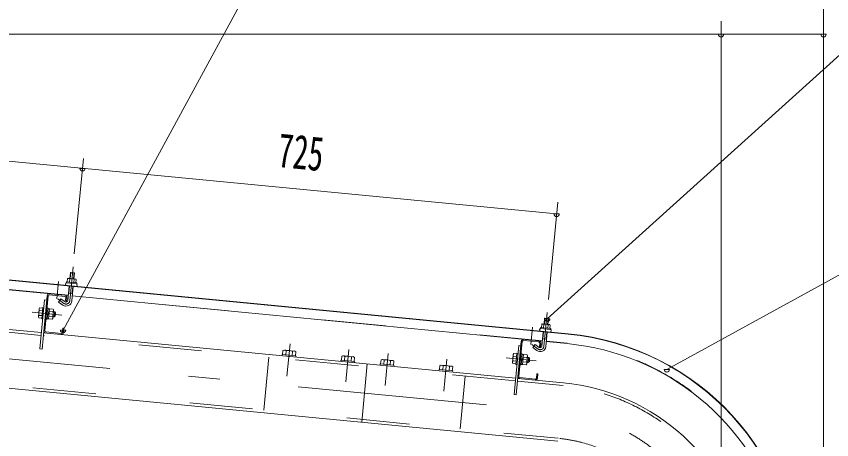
# Model space of a CAD drawing. Units: millimetres, scale not verified. Extents: x -26656 to 26658, y -10500 to 10500.
# Drawn here: x 18765 to 21868, y 7239 to 8851 of the extents above; entities that cross this region are included whole.
import ezdxf
from ezdxf.enums import TextEntityAlignment as Align

# ---------------------------------------------------------------- set-up
doc = ezdxf.new("R2010")
doc.units = ezdxf.units.MM
doc.header["$LTSCALE"] = 60
doc.linetypes.add('USER2', pattern=[10, 4, -6])
doc.linetypes.add('USER3', pattern=[24, 12, -5, 2, -5])
for name, color, linetype, lineweight in [('0-6_2-02BOLD', 7, 'Continuous', 18), ('0-7_2-12HIDDEN', 3, 'USER2', 18), ('0-8_2-22CENTER', 3, 'USER3', 18), ('0-9_2-42THIN', 4, 'Continuous', 18), ('0-A_2-52DIM', 3, 'Continuous', 18)]:
    doc.layers.add(name, color=color, linetype=linetype, lineweight=lineweight)
doc.styles.add('ＭＳ ゴシック', font='')
doc.styles.get('ＭＳ ゴシック').set_extended_font_data('MS Gothic')

msp = doc.modelspace()

# ---------------------------------------------------------------- linework, layer by layer
at = {"layer": '0-6_2-02BOLD'}
for p, q in [((20865.18, 7641.83), (16941.57, 8019.63)), ((16983.01, 8014.38), (20865.06, 7640.58)), ((18962.86, 7787.32), (17173.64, 7959.61)), ((18967.19, 7838.64), (18968.41, 7851.39)), ((18986.2, 7873.08), (18984.08, 7851.14)), ((18961.05, 7768.5), (18966.34, 7823.4)), ((18981.27, 7821.97), (18975.99, 7767.06)), ((18984.58, 7849.83), (18983.35, 7837.08)), ((17064.7, 7819.4), (18860.9, 7646.45)), ((18949.54, 7784.58), (18890.82, 7790.24)), ((18978.69, 7795.13), (18963.76, 7796.57)), ((18872.88, 7770.87), (18880.84, 7770.1)), ((18886.45, 7786.64), (18873.61, 7653.26)), ((18926.13, 7762.9), (18942.01, 7751.58)), ((18953.14, 7780.22), (18951.51, 7763.3)), ((20767.02, 7613.6), (18977.8, 7785.89)), ((18852.94, 7730.85), (18864.9, 7729.7)), ((18885.94, 7739.59), (18881.96, 7739.98)), ((18890.75, 7737.37), (18885.77, 7737.85)), ((18889.78, 7727.3), (18904.22, 7725.91)), ((18863.1, 7711.02), (18851.15, 7712.17)), ((18883.43, 7713.46), (18888.88, 7717.96)), ((18889.36, 7722.94), (18883.9, 7718.44)), ((18902.42, 7707.24), (18887.98, 7708.62)), ((18906.01, 7726.36), (18910.99, 7725.88)), ((18909.07, 7705.98), (18913.16, 7709.35)), ((20790.34, 7699.35), (20788.23, 7677.43)), ((20771.34, 7664.92), (20772.57, 7677.67)), ((20788.73, 7676.11), (20787.5, 7663.37)), ((18868.86, 7645.68), (20665.05, 7472.73)), ((18877.21, 7648.89), (18935.93, 7643.24)), ((20765.21, 7594.78), (20770.49, 7649.69)), ((20785.43, 7648.25), (20780.14, 7593.34)), ((20677.76, 7479.54), (20690.6, 7612.92)), ((20694.97, 7616.52), (20753.69, 7610.87)), ((20782.84, 7621.41), (20767.91, 7622.85)), ((20781.95, 7612.17), (20861.58, 7604.5)), ((19779.53, 7578.33), (19778.07, 7563.16)), ((19791.74, 7577.15), (19790.28, 7561.98)), ((19814.71, 7559.63), (19816.17, 7574.8)), ((20677.03, 7597.15), (20684.99, 7596.38)), ((20730.29, 7589.18), (20746.16, 7577.86)), ((19776.37, 7563.32), (19775.89, 7558.35)), ((20002.06, 7541.59), (20003.52, 7556.76)), ((20015.73, 7555.58), (20014.27, 7540.41)), ((20038.69, 7538.06), (20040.16, 7553.23)), ((20163.58, 7526.04), (20165.04, 7541.21)), ((20669.05, 7555.98), (20657.1, 7557.13)), ((20687.58, 7539.75), (20693.03, 7544.25)), ((20688.06, 7544.73), (20693.52, 7549.22)), ((20693.94, 7553.58), (20708.38, 7552.19)), ((20052.61, 7536.72), (20052.13, 7531.75)), ((20100.66, 7527.07), (20079.31, 7305.35)), ((20189.47, 7538.86), (20188.01, 7523.69)), ((20376.79, 7520.82), (20375.33, 7505.65)), ((20389, 7519.64), (20387.54, 7504.47)), ((20411.97, 7502.12), (20413.43, 7517.29)), ((20654.39, 7529.12), (20666.35, 7527.96)), ((20655.3, 7538.45), (20667.25, 7537.3)), ((20666.11, 7525.49), (20670.09, 7525.11)), ((20706.58, 7533.52), (20692.14, 7534.91)), ((20713.23, 7532.26), (20708.25, 7532.74)), ((20373.63, 7505.81), (20373.15, 7500.83)), ((20673.01, 7471.96), (20847.21, 7455.19)), ((20740.09, 7469.52), (20681.36, 7475.18))]:
    msp.add_line(p, q, dxfattribs=at)
for points in [[(18991.43, 7836.31), (18992.66, 7849.06), (18990.61, 7850.52), (18962.62, 7853.21), (18960.33, 7852.17), (18959.11, 7839.42)], [(18969.15, 7852.58), (18971.26, 7874.51), (18986.2, 7873.08), (18985.07, 7874.44), (18972.63, 7875.64), (18971.26, 7874.51)], [(20825.85, 7233.46), (17022.95, 7599.64), (17044.3, 7821.37), (17056.74, 7820.17)], [(18882.47, 7787.02), (18862.87, 7583.47), (18854.9, 7584.23), (18872.87, 7770.87)], [(18926.13, 7762.9), (18934.84, 7775.11), (18950.71, 7763.79)], [(18951.51, 7763.3), (18955.49, 7762.91), (18957.12, 7779.83)], [(18865.79, 7739.04), (18853.84, 7740.19), (18851.82, 7737.36), (18848.8, 7706), (18850.24, 7702.84), (18862.19, 7701.68)], [(18865.94, 7698.82), (18861.96, 7699.21), (18866.03, 7741.51), (18870.02, 7741.13)], [(18885.94, 7739.59), (18881.87, 7697.29), (18877.88, 7697.67)], [(18882.03, 7699.04), (18887.01, 7698.56), (18890.75, 7737.37)], [(18906.56, 7732.08), (18903.55, 7700.73), (18901.52, 7697.89), (18887.09, 7699.29)], [(18906.56, 7732.08), (18905.13, 7735.25), (18890.68, 7736.64)], [(18913.16, 7709.35), (18914.37, 7721.79), (18910.99, 7725.88), (18909.07, 7705.98), (18904.1, 7706.45)], [(20773.31, 7678.86), (20775.42, 7700.79), (20776.78, 7701.92), (20789.22, 7700.72), (20790.34, 7699.35), (20775.42, 7700.79)], [(20795.58, 7662.59), (20796.81, 7675.34), (20794.76, 7676.79), (20766.77, 7679.49), (20764.49, 7678.45), (20763.25, 7665.7)], [(18940.3, 7646.84), (18941.92, 7663.75), (18945.91, 7663.37), (18944.28, 7646.45)], [(20686.62, 7613.31), (20667.02, 7409.75), (20659.06, 7410.52), (20677.03, 7597.15)], [(20757.3, 7606.5), (20755.67, 7589.58), (20759.65, 7589.19), (20761.28, 7606.11)], [(19826.92, 7558.45), (19828.38, 7573.62), (19824.7, 7576.25), (19783.64, 7580.2), (19779.53, 7578.33)], [(20754.86, 7590.08), (20739, 7601.39), (20730.29, 7589.18)], [(19776.37, 7563.32), (19828.62, 7558.29), (19828.14, 7553.31)], [(20052.61, 7536.72), (20000.35, 7541.75), (19999.87, 7536.78)], [(20003.52, 7556.76), (20007.63, 7558.64), (20048.69, 7554.68), (20052.37, 7552.06), (20050.91, 7536.89)], [(20200.22, 7522.51), (20201.68, 7537.68), (20198, 7540.31), (20156.94, 7544.26), (20152.83, 7542.38), (20151.37, 7527.21)], [(20669.95, 7565.32), (20657.99, 7566.47), (20655.97, 7563.64), (20652.95, 7532.28), (20654.39, 7529.12)], [(20666.11, 7525.49), (20670.19, 7567.79), (20674.17, 7567.41)], [(20682.04, 7523.95), (20686.02, 7523.57), (20690.09, 7565.88), (20686.11, 7566.26)], [(20689.93, 7564.13), (20694.9, 7563.65), (20691.17, 7524.84), (20686.19, 7525.31)], [(20691.24, 7525.57), (20705.68, 7524.18), (20707.7, 7527.01), (20710.72, 7558.36), (20709.28, 7561.53), (20694.83, 7562.93)], [(20710.17, 7552.64), (20715.14, 7552.16), (20713.23, 7532.26), (20717.32, 7535.63), (20718.52, 7548.07), (20715.14, 7552.16)], [(20149.18, 7522.4), (20149.66, 7527.38), (20201.92, 7522.35), (20201.44, 7517.37)], [(20424.18, 7500.95), (20425.64, 7516.12), (20421.97, 7518.74), (20380.9, 7522.69), (20376.79, 7520.82)], [(20373.63, 7505.81), (20425.89, 7500.78), (20425.41, 7495.8)], [(20748.44, 7472.73), (20750.06, 7489.65), (20746.08, 7490.03), (20744.45, 7473.12)]]:
    msp.add_lwpolyline(points, dxfattribs=at)
for points in [[(18955.36, 7839.78), (18995.18, 7835.94), (18994.79, 7831.96), (18954.98, 7835.8)], [(20759.51, 7666.06), (20759.13, 7662.08), (20798.94, 7658.25), (20799.33, 7662.23)]]:
    msp.add_lwpolyline(points, close=True, dxfattribs=at)
for centre, radius, start, end in [((18963.8, 7845.87), 7.19, 50.11574, 110.11574), ((18974.04, 7825.12), 26.87, 66.91203, 102.08795), ((18988.05, 7843.54), 7.19, 58.88425, 118.88425), ((18956.99, 7830.59), 5, 84.4998, 264.4998), ((18991.83, 7827.23), 5, 264.50061, 84.50061), ((18890.43, 7786.26), 8, 84.4973, 174.4973), ((18890.43, 7786.26), 4, 84.4973, 174.4973), ((18949.16, 7780.6), 8, 354.50143, 84.50122), ((18954.52, 7769.13), 21.56, 234.5, 354.5), ((18949.16, 7780.6), 4, 354.5092, 84.50122), ((18954.52, 7769.13), 6.57, 234.5, 354.5), ((18876.34, 7719.17), 26.15, 153.47365, 195.52446), ((18858.82, 7735), 7.19, 174.49905, 215.22588), ((18899.25, 7731.11), 7.19, 313.77223, 354.49905), ((18856.12, 7706.98), 7.19, 133.77223, 174.49905), ((18879.03, 7718.91), 26.15, 333.47365, 15.52446), ((18896.56, 7703.08), 7.19, 354.49905, 35.22588), ((20767.96, 7672.16), 7.19, 50.11574, 110.11574), ((20778.19, 7651.4), 26.87, 66.91203, 102.08795), ((20792.2, 7669.82), 7.19, 58.88425, 118.88425), ((18877.58, 7652.87), 8, 174.4973, 264.48845), ((18877.58, 7652.87), 4, 174.4973, 264.48845), ((18936.32, 7647.22), 8, 264.49953, 354.50208), ((18936.32, 7647.22), 4, 264.49953, 354.5092), ((20761.14, 7656.87), 5, 84.4998, 264.4998), ((20795.98, 7653.51), 5, 264.50061, 84.50061), ((20771.84, 6672.43), 972.62, 0.73094, 84.50003), ((20771.84, 6672.43), 973.88, 0.73001, 84.5), ((20694.59, 7612.54), 8, 84.4973, 174.4973), ((20694.59, 7612.54), 4, 84.4973, 174.4973), ((20753.32, 7606.88), 4, 354.5092, 84.50122), ((20753.32, 7606.88), 8, 354.50143, 84.50122), ((20771.84, 6672.43), 936.38, 16.43245, 84.5), ((19784.95, 7570.57), 9.46, 44.06885, 84.5), ((19800.87, 7543.93), 34.45, 63.6357, 105.3643), ((19821.58, 7567.04), 9.46, 84.5, 124.92831), ((20758.67, 7595.41), 21.56, 234.5, 354.5), ((20758.67, 7595.41), 6.57, 234.5, 354.5), ((20008.94, 7549), 9.46, 44.06885, 84.5), ((20024.86, 7522.37), 34.45, 63.6357, 105.3643), ((20045.57, 7545.47), 9.46, 84.5, 124.92831), ((20158.25, 7534.63), 9.46, 44.06885, 84.5), ((20174.17, 7507.99), 34.45, 63.6357, 105.3643), ((20194.88, 7531.1), 9.46, 84.5, 124.92831), ((20680.49, 7545.45), 26.15, 153.47365, 195.52446), ((20662.97, 7561.28), 7.19, 174.49905, 215.22588), ((20683.18, 7545.19), 26.15, 333.47365, 15.52446), ((20703.4, 7557.39), 7.19, 313.77223, 354.49905), ((20382.21, 7513.06), 9.46, 44.06885, 84.5), ((20398.13, 7486.43), 34.45, 63.6357, 105.3643), ((20418.85, 7509.53), 9.46, 84.5, 124.92831), ((20660.27, 7533.26), 7.19, 133.77223, 174.49905), ((20700.7, 7529.37), 7.19, 354.49905, 35.22588), ((20681.74, 7479.16), 8, 174.4973, 264.48845), ((20681.74, 7479.16), 4, 174.4973, 264.48845), ((20740.47, 7473.5), 8, 264.49953, 354.50208), ((20740.47, 7473.5), 4, 264.49953, 354.5092), ((20771.84, 6672.43), 786.38, 10.65315, 84.50005)]:
    msp.add_arc(centre, radius, start, end, dxfattribs=at)
at = {"layer": '0-7_2-12HIDDEN'}
for p, q in [((18962.98, 7788.57), (17173.76, 7960.85)), ((18859.89, 7636), (17063.69, 7808.95)), ((20767.14, 7614.85), (18977.92, 7787.13)), ((20664.04, 7462.27), (18867.85, 7635.23)), ((17036.4, 7608.89), (20826.86, 7243.91)), ((20782.07, 7613.41), (20861.7, 7605.74)), ((19707.04, 7351.74), (19726.38, 7552.56)), ((20472.93, 7480.68), (20453.59, 7279.85)), ((20846.2, 7444.74), (20672, 7461.51))]:
    msp.add_line(p, q, dxfattribs=at)
for radius, start, end in [(937.62, 16.42381, 84.5), (775.88, 10.662, 84.50003), (574.12, 0, 84.50003)]:
    msp.add_arc((20771.84, 6672.43), radius, start, end, dxfattribs=at)
at = {"layer": '0-8_2-22CENTER'}
for p, q in [((18968.52, 7767.78), (18980.92, 7896.58)), ((18918.98, 7774.97), (18925.35, 7841.16)), ((18922.44, 7774.74), (18946.36, 7757.68)), ((16971.41, 7716.49), (20836.53, 7344.33)), ((18938.65, 7713.17), (18825.42, 7724.08)), ((20785.07, 7722.86), (20772.67, 7594.06)), ((20723.13, 7601.25), (20729.51, 7667.44)), ((19806.57, 7603.11), (19794.83, 7481.17)), ((20018.81, 7459.6), (20030.56, 7581.54)), ((20726.6, 7601.02), (20750.51, 7583.97)), ((20179.87, 7567.17), (20168.12, 7445.23)), ((20392.09, 7423.66), (20403.83, 7545.6)), ((20742.8, 7539.45), (20629.57, 7550.36))]:
    msp.add_line(p, q, dxfattribs=at)
for centre, radius, start, end in [((18954.52, 7769.13), 14.06, 234.5, 354.5), ((20758.67, 7595.41), 14.06, 234.5, 354.5), ((20771.84, 6672.43), 675, 0, 84.50003)]:
    msp.add_arc(centre, radius, start, end, dxfattribs=at)
at = {"layer": '0-9_2-42THIN'}
for p, q in [((18972.63, 7875.64), (18970.39, 7852.46)), ((18982.84, 7851.26), (18985.07, 7874.44)), ((18911.8, 7708.22), (18904.34, 7708.94)), ((18905.78, 7723.87), (18913.24, 7723.15)), ((20776.78, 7701.92), (20774.55, 7678.75)), ((20786.99, 7677.55), (20789.22, 7700.72)), ((20769.16, 7622.73), (20771.74, 7649.56)), ((20784.18, 7648.37), (20781.6, 7621.53)), ((20767.46, 7618.2), (20769.16, 7622.73)), ((20781.6, 7621.53), (20782.39, 7616.77)), ((20709.93, 7550.15), (20717.39, 7549.43)), ((20715.96, 7534.5), (20708.49, 7535.22))]:
    msp.add_line(p, q, dxfattribs=at)
for points in [[(18963.31, 7791.92), (18965, 7796.44), (18967.58, 7823.28)], [(18980.03, 7822.09), (18977.44, 7795.25), (18978.24, 7790.48)]]:
    msp.add_lwpolyline(points, dxfattribs=at)
at = {"layer": '0-A_2-52DIM'}
for p, q in [((20046.83, 9689.93), (18942.96, 7656.37)), ((21836.83, 6817.44), (21836.83, 9182.47)), ((21446.84, 8832.47), (21446.84, 6955.97)), ((16836.84, 8782.47), (21836.83, 8782.47)), ((21456.84, 8782.47), (21436.84, 8782.47)), ((21846.83, 8782.47), (21826.83, 8782.47)), ((16886.92, 8477.09), (20821.22, 8098.25)), ((18985.71, 7946.36), (19020.66, 8309.3)), ((19027.07, 8271.97), (19007.07, 8271.97)), ((20825.56, 8143.3), (20789.87, 7772.64)), ((20831.22, 8098.25), (20811.22, 8098.25)), ((20795.77, 7699.55), (20775.77, 7699.55)), ((18952.96, 7656.37), (18932.96, 7656.37)), ((21250.54, 7506.15), (21230.54, 7506.15))]:
    msp.add_line(p, q, dxfattribs=at)
for points in [[(20785.77, 7699.55), (22496.83, 9244.93), (24496.83, 9244.93)], [(25096.83, 8194.93), (22496.83, 8194.93), (21240.54, 7506.15)]]:
    msp.add_lwpolyline(points, dxfattribs=at)
for centre in [(21446.84, 8782.47), (21836.83, 8782.47), (19017.07, 8271.97), (20821.22, 8098.25), (20785.77, 7699.55), (18942.96, 7656.37), (21240.54, 7506.15)]:
    msp.add_arc(centre, 10, 180, 0, dxfattribs=at)

# ---------------------------------------------------------------- texts
at = {"layer": '0-A_2-52DIM', "color": 7, "style": 'ＭＳ ゴシック', "width": 0.65}
msp.add_text('725', height=130.2, rotation=354.501, dxfattribs=at).set_placement((19751.9, 8238.89), align=Align.BOTTOM_LEFT)

doc.saveas('drawing.dxf')
